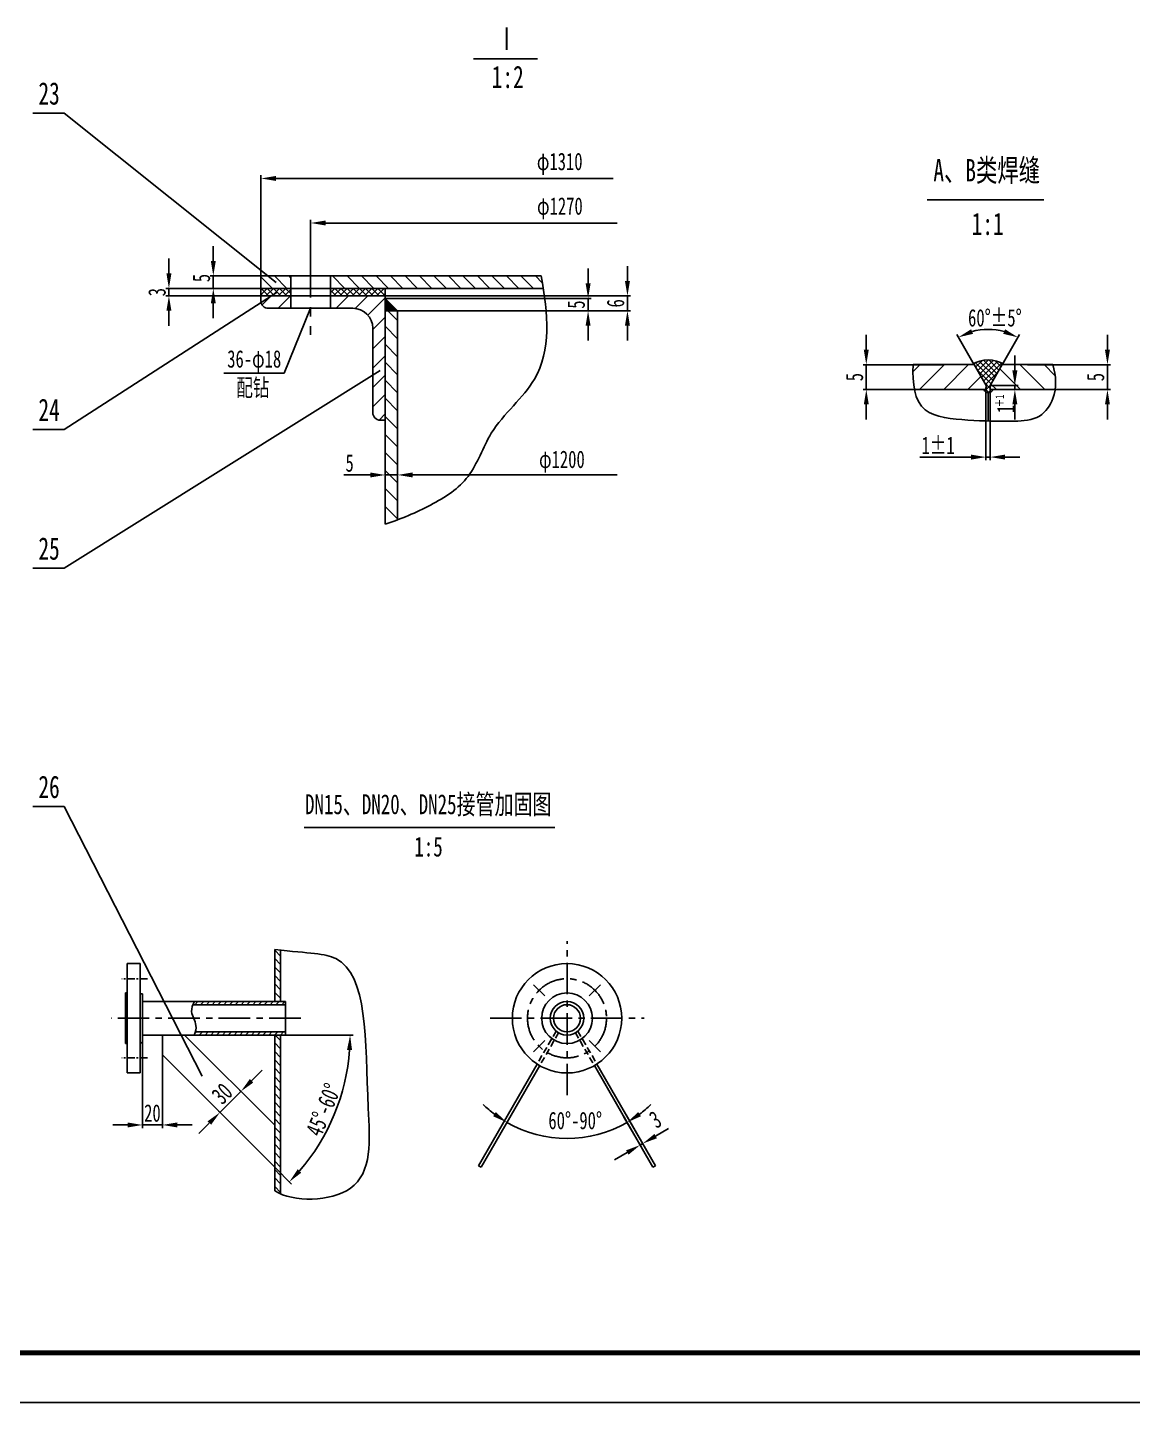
# Model space of a CAD drawing. Extents: x -71325 to -43928, y 2975 to 11014.
# Drawn here: x -48351 to -46127, y 2975 to 5740 of the extents above; entities that cross this region are included whole.
import ezdxf

# ---------------------------------------------------------------- set-up
doc = ezdxf.new("R2010")
doc.units = 0
doc.header["$MEASUREMENT"] = 0
doc.linetypes.add('CENTER', pattern=[50.8, 31.75, -6.35, 6.35, -6.35])
doc.linetypes.add('DASHED', pattern=[19.05, 12.7, -6.35])
doc.layers.get('0').update_dxf_attribs({"linetype": 'CONTINUOUS'})
doc.layers.get('DEFPOINTS').update_dxf_attribs({"linetype": 'CONTINUOUS'})
for name, color, linetype in [('LAYER1', 3, 'CONTINUOUS'), ('LAYER2', 1, 'CENTER'), ('LAYER3', 2, 'DASHED')]:
    doc.layers.add(name, color=color, linetype=linetype)
doc.styles.get("Standard").update_dxf_attribs({"font": 'txt.shx', "width": 0.7})
doc.styles.add('STYLE1', font='SIMFANG.TTF', dxfattribs={"width": 0.7, "height": 35})
doc.dimstyles.get("Standard").update_dxf_attribs({"dimtxt": 0.18, "dimasz": 0.18, "dimexe": 0.18, "dimexo": 0.0625, "dimgap": 0.09, "dimtad": 0, "dimtih": 1, "dimtoh": 1, "dimdec": 4, "dimzin": 0, "dimdsep": 46, "dimtxsty": 'Standard', "dimcen": 0.09, "dimadec": 0, "dimazin": 0, "dimtfac": 1, "dimtdec": 4, "dimtofl": 0, "dimtmove": 0, "dimatfit": 3, "dimfxl": 0, "dimtolj": 1, "dimtzin": 0, "dimarcsym": 0})
pattern_1 = [(135, (166573.503, -31406.677), (-14.5840774, -14.5840774), [])]
pattern_2 = [(135, (-402.574, 99.025), (-8.4852814, -8.4852814), [])]

# ---------------------------------------------------------------- blocks, each defined once
blk = doc.blocks.new('*D11')
at = {"color": 0, "linetype": 'ByBlock'}
for p, q in [((-40514.7, 5614.4), (-40514.7, 5468)), ((-40506.3, 5614.4), (-40506.3, 5468)), ((-40544.7, 5474.3), (-40647.6, 5474.3)), ((-40506.3, 5474.3), (-40514.7, 5474.3)), ((-40476.3, 5474.3), (-40446.3, 5474.3))]:
    blk.add_line(p, q, dxfattribs=at)
for points in [[(-40544.7, 5479.3), (-40544.7, 5469.3), (-40514.7, 5474.3)], [(-40476.3, 5479.3), (-40476.3, 5469.3), (-40506.3, 5474.3)]]:
    blk.add_solid(points, dxfattribs=at)
at = {"layer": 'DEFPOINTS', "color": 0, "linetype": 'ByBlock'}
for p in [(-40514.7, 5614.4), (-40506.3, 5614.4), (-40506.3, 5474.3)]:
    blk.add_point(p, dxfattribs=at)
at = {"color": 0, "linetype": 'ByBlock', "insert": (-40611.1, 5498), "char_height": 35, "attachment_point": 5, "style": 'STYLE1'}
blk.add_mtext('\\A1;1±1', dxfattribs=at)
blk = doc.blocks.new('*D12')
at = {"color": 0, "linetype": 'ByBlock'}
for p, q in [((-40456.6, 5648.5), (-40456.6, 5678.5)), ((-40506.3, 5618.5), (-40450.3, 5618.5)), ((-40456.6, 5618.5), (-40456.6, 5610.2)), ((-40456.6, 5618.5), (-40456.6, 5610.2)), ((-40484.8, 5610.2), (-40450.3, 5610.2)), ((-40456.6, 5580.2), (-40456.6, 5550.2))]:
    blk.add_line(p, q, dxfattribs=at)
for points in [[(-40461.6, 5648.5), (-40451.6, 5648.5), (-40456.6, 5618.5)], [(-40461.6, 5580.2), (-40451.6, 5580.2), (-40456.6, 5610.2)]]:
    blk.add_solid(points, dxfattribs=at)
at = {"layer": 'DEFPOINTS', "color": 0, "linetype": 'ByBlock'}
for p in [(-40506.3, 5618.5), (-40484.8, 5610.2), (-40456.6, 5610.2)]:
    blk.add_point(p, dxfattribs=at)
at = {"color": 0, "linetype": 'ByBlock', "insert": (-40475.1, 5571), "char_height": 35, "attachment_point": 5, "rotation": 90, "style": 'STYLE1'}
blk.add_mtext('\\A1;1', dxfattribs=at)
blk = doc.blocks.new('*D13')
at = {"color": 0, "linetype": 'ByBlock'}
for p, q in [((-40538.7, 5660.2), (-40573.6, 5720.6)), ((-40482.3, 5660.2), (-40447.4, 5720.6))]:
    blk.add_line(p, q, dxfattribs=at)
blk.add_arc((-40510.5, 5611.3), 119.9, 74.3715, 105.6285, dxfattribs=at)
for points in [[(-40540.9, 5722.2), (-40544.7, 5731.4), (-40570.5, 5715.2)], [(-40476.3, 5731.4), (-40480.1, 5722.2), (-40450.5, 5715.2)]]:
    blk.add_solid(points, dxfattribs=at)
at = {"layer": 'DEFPOINTS', "color": 0, "linetype": 'ByBlock'}
for p in [(-40531.3, 5729.4), (-40538.7, 5660.2), (-40482.3, 5660.2), (-40514.7, 5618.5), (-40506.3, 5618.5)]:
    blk.add_point(p, dxfattribs=at)
at = {"color": 0, "linetype": 'ByBlock', "insert": (-40496.8, 5754.2), "char_height": 35, "attachment_point": 5, "style": 'STYLE1'}
blk.add_mtext('\\A1;60°±5°', dxfattribs=at)
blk = doc.blocks.new('*D14')
at = {"color": 0, "linetype": 'ByBlock'}
for p, q in [((-40270.3, 5690.2), (-40270.3, 5720.2)), ((-40431.3, 5660.2), (-40264.1, 5660.2)), ((-40270.3, 5660.2), (-40270.3, 5610.2)), ((-40431.3, 5610.2), (-40264.1, 5610.2)), ((-40270.3, 5580.2), (-40270.3, 5550.2))]:
    blk.add_line(p, q, dxfattribs=at)
for points in [[(-40275.3, 5690.2), (-40265.3, 5690.2), (-40270.3, 5660.2)], [(-40275.3, 5580.2), (-40265.3, 5580.2), (-40270.3, 5610.2)]]:
    blk.add_solid(points, dxfattribs=at)
at = {"layer": 'DEFPOINTS', "color": 0, "linetype": 'ByBlock'}
for p in [(-40431.3, 5660.2), (-40431.3, 5610.2), (-40270.3, 5610.2)]:
    blk.add_point(p, dxfattribs=at)
at = {"color": 0, "linetype": 'ByBlock', "insert": (-40294.1, 5635.2), "char_height": 35, "attachment_point": 5, "rotation": 90, "style": 'STYLE1'}
blk.add_mtext('\\A1;5', dxfattribs=at)
blk = doc.blocks.new('*D15')
at = {"color": 0, "linetype": 'ByBlock'}
for p, q in [((-40755.6, 5690.2), (-40755.6, 5720.2)), ((-40600.1, 5660.2), (-40761.8, 5660.2)), ((-40755.6, 5660.2), (-40755.6, 5610.2)), ((-40599.9, 5610.2), (-40761.8, 5610.2)), ((-40755.6, 5580.2), (-40755.6, 5550.2))]:
    blk.add_line(p, q, dxfattribs=at)
for points in [[(-40760.6, 5690.2), (-40750.6, 5690.2), (-40755.6, 5660.2)], [(-40760.6, 5580.2), (-40750.6, 5580.2), (-40755.6, 5610.2)]]:
    blk.add_solid(points, dxfattribs=at)
at = {"layer": 'DEFPOINTS', "color": 0, "linetype": 'ByBlock'}
for p in [(-40600.1, 5660.2), (-40755.6, 5610.2), (-40599.9, 5610.2)]:
    blk.add_point(p, dxfattribs=at)
at = {"color": 0, "linetype": 'ByBlock', "insert": (-40779.3, 5635.2), "char_height": 35, "attachment_point": 5, "rotation": 90, "style": 'STYLE1'}
blk.add_mtext('\\A1;5', dxfattribs=at)
blk = doc.blocks.new('*D51')
at = {"color": 0, "linetype": 'ByBlock'}
for p, q in [((-43195.3, 7359.4), (-43195.3, 7389.4)), ((-43032.2, 7329.4), (-43201.6, 7329.4)), ((-43195.3, 7329.4), (-43195.3, 7304.4)), ((-43032.2, 7304.4), (-43201.6, 7304.4)), ((-43195.3, 7274.4), (-43195.3, 7244.4))]:
    blk.add_line(p, q, dxfattribs=at)
for points in [[(-43200.3, 7359.4), (-43190.3, 7359.4), (-43195.3, 7329.4)], [(-43200.3, 7274.4), (-43190.3, 7274.4), (-43195.3, 7304.4)]]:
    blk.add_solid(points, dxfattribs=at)
at = {"layer": 'DEFPOINTS', "color": 0, "linetype": 'ByBlock'}
for p in [(-43032.2, 7329.4), (-43195.3, 7304.4), (-43032.2, 7304.4)]:
    blk.add_point(p, dxfattribs=at)
at = {"color": 0, "linetype": 'ByBlock', "insert": (-43219.2, 7316.9), "char_height": 35, "attachment_point": 5, "rotation": 90, "style": 'STYLE1'}
blk.add_mtext('\\A1; 5 ', dxfattribs=at)
blk = doc.blocks.new('*D52')
at = {"color": 0, "linetype": 'ByBlock'}
for p, q in [((-43284.6, 7334.4), (-43284.6, 7364.4)), ((-42999.4, 7304.4), (-43290.9, 7304.4)), ((-43284.6, 7304.4), (-43284.6, 7289.4)), ((-42999.4, 7289.4), (-43290.9, 7289.4)), ((-43284.6, 7259.4), (-43284.6, 7229.4))]:
    blk.add_line(p, q, dxfattribs=at)
for points in [[(-43289.6, 7334.4), (-43279.6, 7334.4), (-43284.6, 7304.4)], [(-43289.6, 7259.4), (-43279.6, 7259.4), (-43284.6, 7289.4)]]:
    blk.add_solid(points, dxfattribs=at)
at = {"layer": 'DEFPOINTS', "color": 0, "linetype": 'ByBlock'}
for p in [(-42999.4, 7304.4), (-43284.6, 7289.4), (-42999.4, 7289.4)]:
    blk.add_point(p, dxfattribs=at)
at = {"color": 0, "linetype": 'ByBlock', "insert": (-43308.4, 7296.9), "char_height": 35, "attachment_point": 5, "rotation": 90, "style": 'STYLE1'}
blk.add_mtext('\\A1;3', dxfattribs=at)
blk = doc.blocks.new('*D53')
at = {"color": 0, "linetype": 'ByBlock'}
for p, q in [((-42879.4, 6929.2), (-42932.6, 6929.2)), ((-42849.4, 6929.2), (-42849.4, 6935.5)), ((-42824.4, 6929.2), (-42849.4, 6929.2)), ((-42824.4, 6929.2), (-42824.4, 6935.5)), ((-42794.4, 6929.2), (-42764.4, 6929.2))]:
    blk.add_line(p, q, dxfattribs=at)
for points in [[(-42879.4, 6934.2), (-42879.4, 6924.2), (-42849.4, 6929.2)], [(-42794.4, 6934.2), (-42794.4, 6924.2), (-42824.4, 6929.2)]]:
    blk.add_solid(points, dxfattribs=at)
at = {"layer": 'DEFPOINTS', "color": 0, "linetype": 'ByBlock'}
for p in [(-42849.4, 6929.2), (-42849.4, 6929.2), (-42824.4, 6929.2)]:
    blk.add_point(p, dxfattribs=at)
at = {"color": 0, "linetype": 'ByBlock', "insert": (-42921, 6953), "char_height": 35, "attachment_point": 5, "style": 'STYLE1'}
blk.add_mtext('\\A1;5', dxfattribs=at)
blk = doc.blocks.new('*D55')
at = {"color": 0, "linetype": 'ByBlock'}
for p, q in [((-46931.1, 5218.6), (-46931.1, 5248.6)), ((-47174.6, 5188.6), (-46924.9, 5188.6)), ((-46931.1, 5188.6), (-46931.1, 5158.6)), ((-47174.6, 5158.6), (-46924.9, 5158.6)), ((-46931.1, 5128.6), (-46931.1, 5098.6))]:
    blk.add_line(p, q, dxfattribs=at)
for points in [[(-46936.1, 5218.6), (-46926.1, 5218.6), (-46931.1, 5188.6)], [(-46936.1, 5128.6), (-46926.1, 5128.6), (-46931.1, 5158.6)]]:
    blk.add_solid(points, dxfattribs=at)
at = {"layer": 'DEFPOINTS', "color": 0, "linetype": 'ByBlock'}
for p in [(-47174.6, 5188.6), (-47174.6, 5158.6), (-46931.1, 5158.6)]:
    blk.add_point(p, dxfattribs=at)
at = {"color": 0, "linetype": 'ByBlock', "insert": (-46954.9, 5173.6), "char_height": 35, "attachment_point": 5, "rotation": 90, "style": 'STYLE1'}
blk.add_mtext('\\A1;6', dxfattribs=at)
blk = doc.blocks.new('*D56')
at = {"color": 0, "linetype": 'ByBlock'}
for p, q in [((-47010.3, 5213.6), (-47010.3, 5243.6)), ((-47097.6, 5183.6), (-47004.1, 5183.6)), ((-47010.3, 5183.6), (-47010.3, 5158.6)), ((-47094.5, 5158.6), (-47004.1, 5158.6)), ((-47010.3, 5128.6), (-47010.3, 5098.6))]:
    blk.add_line(p, q, dxfattribs=at)
for points in [[(-47015.3, 5213.6), (-47005.3, 5213.6), (-47010.3, 5183.6)], [(-47015.3, 5128.6), (-47005.3, 5128.6), (-47010.3, 5158.6)]]:
    blk.add_solid(points, dxfattribs=at)
at = {"layer": 'DEFPOINTS', "color": 0, "linetype": 'ByBlock'}
for p in [(-47097.6, 5183.6), (-47094.5, 5158.6), (-47010.3, 5158.6)]:
    blk.add_point(p, dxfattribs=at)
at = {"color": 0, "linetype": 'ByBlock', "insert": (-47034.1, 5171.1), "char_height": 35, "attachment_point": 5, "rotation": 90, "style": 'STYLE1'}
blk.add_mtext('\\A1;5', dxfattribs=at)
blk = doc.blocks.new('*D77')
at = {"color": 0, "linetype": 'ByBlock'}
for p, q in [((-49395.1, 3549.9), (-49358.7, 3486.9)), ((-49389.9, 3552.9), (-49353.5, 3489.9)), ((-49330.7, 3510.4), (-49304.7, 3525.4)), ((-49361.9, 3492.4), (-49356.7, 3495.4)), ((-49361.9, 3492.4), (-49356.7, 3495.4)), ((-49387.8, 3477.4), (-49413.8, 3462.4))]:
    blk.add_line(p, q, dxfattribs=at)
for points in [[(-49333.2, 3514.7), (-49328.2, 3506), (-49356.7, 3495.4)], [(-49390.3, 3481.7), (-49385.3, 3473), (-49361.9, 3492.4)]]:
    blk.add_solid(points, dxfattribs=at)
at = {"layer": 'DEFPOINTS', "color": 0, "linetype": 'ByBlock'}
for p in [(-49395.1, 3549.9), (-49389.9, 3552.9), (-49356.7, 3495.4)]:
    blk.add_point(p, dxfattribs=at)
at = {"color": 0, "linetype": 'ByBlock', "insert": (-49331.2, 3543.8), "char_height": 35, "attachment_point": 5, "rotation": 30, "style": 'STYLE1'}
blk.add_mtext('\\A1;3', dxfattribs=at)
blk = doc.blocks.new('*D78')
at = {"color": 0, "linetype": 'ByBlock'}
for start, end in [(225.7793, 232.8897), (307.1103, 314.2207), (240, 300)]:
    blk.add_arc((-49509.1, 3747.4), 241.9, start, end, dxfattribs=at)
for points in [[(-49652.3, 3558.6), (-49657.8, 3550.3), (-49630, 3537.9)], [(-49360.4, 3550.3), (-49365.9, 3558.6), (-49388.1, 3537.9)]]:
    blk.add_solid(points, dxfattribs=at)
at = {"layer": 'DEFPOINTS', "color": 0, "linetype": 'ByBlock'}
for p in [(-49564.1, 3652.1), (-49454.1, 3652.1), (-49551.1, 3509.2), (-49682.1, 3447.7), (-49336.1, 3447.7)]:
    blk.add_point(p, dxfattribs=at)
at = {"color": 0, "linetype": 'ByBlock', "insert": (-49492.6, 3541.5), "char_height": 35, "attachment_point": 5, "style": 'STYLE1'}
blk.add_mtext('\\A1;60°-90°', dxfattribs=at)
blk = doc.blocks.new('*D79')
at = {"color": 0, "linetype": 'ByBlock'}
for p, q in [((-50075.4, 3713.7), (-49939.3, 3713.7)), ((-50097.4, 3447.7), (-50063.5, 3413.8))]:
    blk.add_line(p, q, dxfattribs=at)
blk.add_arc((-50363.4, 3713.7), 417.8, 319.1149, 355.8851, dxfattribs=at)
for points in [[(-49951.7, 3683.9), (-49941.7, 3683.5), (-49945.6, 3713.7)], [(-50043.9, 3436.8), (-50051.2, 3443.6), (-50068, 3418.2)]]:
    blk.add_solid(points, dxfattribs=at)
at = {"layer": 'DEFPOINTS', "color": 0, "linetype": 'ByBlock'}
for p in [(-50363.4, 3713.7), (-50075.4, 3713.7), (-50323.4, 3673.7), (-50001.6, 3504.8), (-50097.4, 3447.7)]:
    blk.add_point(p, dxfattribs=at)
at = {"color": 0, "linetype": 'ByBlock', "insert": (-49999.2, 3563.3), "char_height": 35, "attachment_point": 5, "rotation": 67.565, "style": 'STYLE1'}
blk.add_mtext('\\A1;45°-60°', dxfattribs=at)
blk = doc.blocks.new('*D80')
at = {"color": 0, "linetype": 'ByBlock'}
for p, q in [((-50144, 3621.6), (-50122.8, 3642.8)), ((-50207.6, 3557.9), (-50165.2, 3600.4)), ((-50168, 3603.1), (-50160.8, 3595.9)), ((-50210.4, 3560.7), (-50203.2, 3553.5)), ((-50228.9, 3536.7), (-50250.1, 3515.5))]:
    blk.add_line(p, q, dxfattribs=at)
for points in [[(-50147.5, 3625.1), (-50140.5, 3618), (-50165.2, 3600.4)], [(-50232.4, 3540.2), (-50225.3, 3533.2), (-50207.6, 3557.9)]]:
    blk.add_solid(points, dxfattribs=at)
at = {"layer": 'DEFPOINTS', "color": 0, "linetype": 'ByBlock'}
for p in [(-50168, 3603.1), (-50165.2, 3600.4), (-50210.4, 3560.7)]:
    blk.add_point(p, dxfattribs=at)
at = {"color": 0, "linetype": 'ByBlock', "insert": (-50203.2, 3595.9), "char_height": 35, "attachment_point": 5, "rotation": 45, "style": 'STYLE1'}
blk.add_mtext('\\A1;30', dxfattribs=at)
blk = doc.blocks.new('*D81')
at = {"color": 0, "linetype": 'ByBlock'}
for p, q in [((-50363.4, 3713.7), (-50363.4, 3526.6)), ((-50323.4, 3673.7), (-50323.4, 3526.6)), ((-50393.4, 3532.8), (-50423.4, 3532.8)), ((-50323.4, 3532.8), (-50363.4, 3532.8)), ((-50293.4, 3532.8), (-50263.4, 3532.8))]:
    blk.add_line(p, q, dxfattribs=at)
for points in [[(-50393.4, 3537.8), (-50393.4, 3527.8), (-50363.4, 3532.8)], [(-50293.4, 3537.8), (-50293.4, 3527.8), (-50323.4, 3532.8)]]:
    blk.add_solid(points, dxfattribs=at)
at = {"layer": 'DEFPOINTS', "color": 0, "linetype": 'ByBlock'}
for p in [(-50363.4, 3713.7), (-50323.4, 3673.7), (-50363.4, 3532.8)]:
    blk.add_point(p, dxfattribs=at)
at = {"color": 0, "linetype": 'ByBlock', "insert": (-50343.4, 3556.6), "char_height": 35, "attachment_point": 5, "style": 'STYLE1'}
blk.add_mtext('\\A1;20', dxfattribs=at)

msp = doc.modelspace()

# ---------------------------------------------------------------- hatches: boundary and pattern name
at = {"layer": 'LAYER1'}
h = msp.add_hatch(dxfattribs=at)
h.set_pattern_fill('ANSI31', color=256, scale=165, angle=90, style=0)
h.set_pattern_definition(pattern_1)
h.paths.add_polyline_path([(-47880.74408, 5240.3391), (-47880.74408, 5215.3391), (-47820.74408, 5215.3391), (-47820.74408, 5240.3391)])
h = msp.add_hatch(dxfattribs=at)
h.set_pattern_fill('ANSI31', color=256, scale=165, angle=90, style=0)
h.set_pattern_definition(pattern_1)
edge = h.paths.add_edge_path()
edge.add_spline(control_points=[(-47312.69477, 5215.3391), (-47314.02288, 5223.62463), (-47315.48722, 5231.96357), (-47317.04489, 5240.3391)], knot_values=[10.1023351005, 10.1023351005, 10.1023351005, 10.1023351005, 14.7459782737, 14.7459782737, 14.7459782737, 14.7459782737], degree=3, periodic=0)
edge.add_line((-47317.04489, 5240.3391), (-47740.74408, 5240.3391))
edge.add_line((-47740.74408, 5240.3391), (-47740.74408, 5215.3391))
edge.add_line((-47740.74408, 5215.3391), (-47312.69477, 5215.3391))
h = msp.add_hatch(dxfattribs=at)
h.set_pattern_fill('ANSI37', color=256, scale=70, style=0)
h.set_pattern_definition([(45, (166573.503, -31406.677), (-6.18718434, 6.18718434), []), (135, (166573.503, -31406.677), (-6.18718434, -6.18718434), [])])
h.paths.add_polyline_path([(-47740.74408, 5215.3391), (-47740.74408, 5200.3391), (-47630.74408, 5200.3391), (-47630.74408, 5215.3391)])
h.paths.add_polyline_path([(-47880.74408, 5215.3391), (-47880.74408, 5200.3391), (-47820.74408, 5200.3391), (-47820.74408, 5215.3391)])
h = msp.add_hatch(dxfattribs=at)
h.set_pattern_fill('ANSI31', color=256, scale=220, style=0)
h.set_pattern_definition([(45, (166573.503, -31406.677), (-19.4454365, 19.4454365), [])])
h.paths.add_polyline_path([(-47880.74408, 5200.3391), (-47880.74408, 5190.3391, 0.4142135624), (-47865.74408, 5175.3391), (-47820.74408, 5175.3391), (-47820.74408, 5200.3391)])
h.paths.add_polyline_path([(-47740.74408, 5200.3391), (-47740.74408, 5175.3391), (-47695.74408, 5175.3391, -0.4142135624), (-47655.74408, 5135.3391), (-47655.74408, 4965.3391, 0.4142135624), (-47640.74408, 4950.3391), (-47630.74408, 4950.3391), (-47630.74408, 5200.3391)])
h = msp.add_hatch(dxfattribs=at)
h.set_pattern_fill('ANSI31', color=256, scale=5, style=0)
h.set_pattern_definition([(135, (-87251.1163, -38437.62513), (0.441941738, 0.441941738), [])])
h.paths.add_polyline_path([(-47605.74408, 5170.3391), (-47630.74408, 5195.3391), (-47630.74408, 5170.3391)])
h = msp.add_hatch(dxfattribs=at)
h.set_pattern_fill('ANSI31', color=256, scale=205, angle=90, style=0)
h.set_pattern_definition([(135, (-212.144, 11.771), (-18.119611, -18.119611), [])])
edge = h.paths.add_edge_path()
edge.add_line((-47605.74408, 5170.3391), (-47630.74408, 5170.3391))
edge.add_line((-47630.74408, 5170.3391), (-47630.74408, 4950.3391))
edge.add_line((-47630.74408, 4950.3391), (-47630.74408, 4741.49058))
edge.add_spline(control_points=[(-47630.74408, 4741.49058), (-47622.3444, 4744.13395), (-47614.00187, 4746.99457), (-47605.74408, 4750.05001)], knot_values=[132.5324166567, 132.5324166567, 132.5324166567, 132.5324166567, 137.3784214294, 137.3784214294, 137.3784214294, 137.3784214294], degree=3, periodic=0)
edge.add_line((-47605.74408, 4750.05001), (-47605.74408, 5170.3391))
h = msp.add_hatch(dxfattribs=at)
h.set_pattern_fill('ANSI31', color=256, scale=275, angle=180, style=0)
h.set_pattern_definition([(225, (26320.78, 99278.227), (24.306796, -24.306796), [])])
edge = h.paths.add_edge_path()
edge.add_line((-46421.66153, 5011.97312), (-46421.66153, 5020.30646))
edge.add_line((-46421.66153, 5020.30646), (-46445.71779, 5061.97312))
edge.add_line((-46445.71779, 5061.97312), (-46568.55869, 5061.97312))
edge.add_spline(control_points=[(-46568.55869, 5061.97312), (-46569.11532, 5044.02838), (-46568.70284, 5026.92554), (-46565.81505, 5011.97312)], knot_values=[3.5564265024, 3.5564265024, 3.5564265024, 3.5564265024, 9.0838230863, 9.0838230863, 9.0838230863, 9.0838230863], degree=3, periodic=0)
edge.add_line((-46565.81505, 5011.97312), (-46421.66153, 5011.97312))
h = msp.add_hatch(dxfattribs=at)
h.set_pattern_fill('ANSI37', color=256, scale=61.666667, angle=90, style=0)
h.set_pattern_definition([(135, (-40137.385, 449.835), (-5.450615, -5.450615), []), (225, (-40137.385, 449.835), (5.450615, -5.450615), [])])
h.paths.add_polyline_path([(-46421.66153, 5020.30646), (-46421.66153, 5011.97312), (-46426.32788, 5011.97312, 0.7147684679), (-46408.10629, 5011.97312), (-46413.3282, 5011.97312), (-46413.3282, 5020.30646), (-46389.27194, 5061.97312), (-46385.23495, 5061.97312, 0.3013716046), (-46449.75478, 5061.97312), (-46445.71779, 5061.97312)])
h = msp.add_hatch(dxfattribs=at)
h.set_pattern_fill('ANSI31', color=256, scale=275, angle=90, style=0)
h.set_pattern_definition([(135, (26320.78, 99278.227), (-24.306796, -24.306796), [])])
edge = h.paths.add_edge_path()
edge.add_spline(control_points=[(-46282.44793, 5011.97312), (-46280.15223, 5028.56406), (-46282.54395, 5045.42294), (-46287.33241, 5061.97312)], knot_values=[50.5673213382, 50.5673213382, 50.5673213382, 50.5673213382, 56.5469655504, 56.5469655504, 56.5469655504, 56.5469655504], degree=3, periodic=0)
edge.add_line((-46287.33241, 5061.97312), (-46389.27194, 5061.97312))
edge.add_line((-46389.27194, 5061.97312), (-46413.3282, 5020.30646))
edge.add_line((-46413.3282, 5020.30646), (-46413.3282, 5011.97312))
edge.add_line((-46413.3282, 5011.97312), (-46282.44793, 5011.97312))
h = msp.add_hatch(dxfattribs=at)
h.set_pattern_fill('ANSI31', color=256, scale=96, angle=90, style=0)
h.set_pattern_definition(pattern_2)
edge = h.paths.add_edge_path()
edge.add_line((-47853.16206, 3781.07684), (-47841.16206, 3781.07684))
edge.add_line((-47841.16206, 3781.07684), (-47841.16206, 3884.34144))
edge.add_spline(control_points=[(-47841.16206, 3884.34144), (-47845.02578, 3884.74164), (-47849.02358, 3885.16459), (-47853.16206, 3885.61386)], knot_values=[40.1918456812, 40.1918456812, 40.1918456812, 40.1918456812, 43.0054484466, 43.0054484466, 43.0054484466, 43.0054484466], degree=3, periodic=0)
edge.add_line((-47853.16206, 3885.61386), (-47853.16206, 3781.07684))
h = msp.add_hatch(dxfattribs=at)
h.set_pattern_fill('ANSI31', color=256, scale=66, style=0)
h.set_pattern_definition([(45, (-29585.013, -13509.809), (-5.833631, 5.833631), [])])
edge = h.paths.add_edge_path()
edge.add_spline(control_points=[(-48014.45806, 3781.07684), (-48015.62921, 3778.94685), (-48016.69423, 3776.81411), (-48017.58436, 3774.67684)], knot_values=[5.3089391668, 5.3089391668, 5.3089391668, 5.3089391668, 8.7482698367, 8.7482698367, 8.7482698367, 8.7482698367], degree=3, periodic=0)
edge.add_line((-48017.58436, 3774.67684), (-47833.16206, 3774.67684))
edge.add_line((-47833.16206, 3774.67684), (-47833.16206, 3781.07684))
edge.add_line((-47833.16206, 3781.07684), (-48014.45806, 3781.07684))
edge = h.paths.add_edge_path()
edge.add_line((-47833.16206, 3713.67684), (-47833.16206, 3720.07684))
edge.add_line((-47833.16206, 3720.07684), (-48012.73098, 3720.07684))
edge.add_spline(control_points=[(-48012.73098, 3720.07684), (-48013.33787, 3717.94331), (-48014.11116, 3715.81), (-48014.99482, 3713.67684)], knot_values=[37.453484022, 37.453484022, 37.453484022, 37.453484022, 40.7924948157, 40.7924948157, 40.7924948157, 40.7924948157], degree=3, periodic=0)
edge.add_line((-48014.99482, 3713.67684), (-47833.16206, 3713.67684))
h = msp.add_hatch(dxfattribs=at)
h.set_pattern_fill('ANSI31', color=256, scale=96, angle=90, style=0)
h.set_pattern_definition(pattern_2)
edge = h.paths.add_edge_path()
edge.add_spline(control_points=[(-47853.16206, 3400.26237), (-47849.5037, 3397.95245), (-47845.4803, 3395.88477), (-47841.16206, 3394.05902)], knot_values=[357.1020862056, 357.1020862056, 357.1020862056, 357.1020862056, 362.7972253913, 362.7972253913, 362.7972253913, 362.7972253913], degree=3, periodic=0)
edge.add_line((-47841.16206, 3394.05902), (-47841.16206, 3713.67684))
edge.add_line((-47841.16206, 3713.67684), (-47853.16206, 3713.67684))
edge.add_line((-47853.16206, 3713.67684), (-47853.16206, 3400.26237))

# ---------------------------------------------------------------- linework, layer by layer
for p, q in [((-47880.74408, 5240.3391), (-47317.04489, 5240.3391)), ((-47880.74408, 5200.3391), (-47880.74408, 5240.3391)), ((-47820.74408, 5240.3391), (-47820.74408, 5175.3391)), ((-47740.74408, 5240.3391), (-47740.74408, 5175.3391)), ((-47312.69477, 5215.3391), (-47880.74408, 5215.3391)), ((-47880.74408, 5200.3391), (-47880.74408, 5190.3391)), ((-47310.43998, 5200.3391), (-47880.74408, 5200.3391)), ((-47630.74408, 5215.3391), (-47630.74408, 4741.49058)), ((-47630.74408, 4950.3391), (-47630.74408, 5200.3391)), ((-47865.74408, 5175.3391), (-47695.74408, 5175.3391)), ((-47630.74408, 5195.3391), (-47309.76102, 5195.3391)), ((-47309.76102, 5195.3391), (-47630.74408, 5195.3391)), ((-47307.02206, 5170.3391), (-47630.74408, 5170.3391)), ((-47630.74408, 5170.3391), (-47307.02206, 5170.3391)), ((-47605.74408, 5170.3391), (-47605.74408, 4750.05001)), ((-47655.74408, 5135.3391), (-47655.74408, 4965.3391)), ((-46568.55869, 5061.97312), (-46445.71779, 5061.97312)), ((-46445.71779, 5061.97312), (-46421.66153, 5020.30646)), ((-46389.27194, 5061.97312), (-46413.3282, 5020.30646)), ((-46389.27194, 5061.97312), (-46287.33241, 5061.97312)), ((-46565.81505, 5011.97312), (-46421.66153, 5011.97312)), ((-46421.66153, 5020.30646), (-46421.66153, 5011.97312)), ((-46413.3282, 5020.30646), (-46413.3282, 5011.97312)), ((-46413.3282, 5011.97312), (-46282.44793, 5011.97312)), ((-46417.49486, 4948.54457), (-46417.49486, 5005.47354)), ((-47640.74408, 4950.3391), (-47630.74408, 4950.3391)), ((-48149.96206, 3747.37684), (-48149.96206, 3857.37684)), ((-48149.96206, 3857.37684), (-48124.16206, 3857.37684)), ((-48124.16206, 3747.37684), (-48124.16206, 3857.37684)), ((-48153.16206, 3747.37684), (-48153.16206, 3798.37684)), ((-48149.96206, 3798.37684), (-48153.16206, 3798.37684)), ((-48119.16206, 3796.37684), (-48120.16206, 3796.37684)), ((-48119.16206, 3747.37684), (-48119.16206, 3796.37684)), ((-47831.16206, 3781.07684), (-47831.16206, 3713.67684)), ((-48153.16206, 3747.37684), (-48153.16206, 3696.37684)), ((-48149.96206, 3747.37684), (-48149.96206, 3637.37684)), ((-48124.16206, 3747.37684), (-48124.16206, 3637.37684)), ((-48119.16206, 3747.37684), (-48119.16206, 3698.37684)), ((-48079.16206, 3713.67684), (-48079.16206, 3673.67684)), ((-48034.30925, 3713.67684), (-47853.16206, 3532.52966)), ((-48149.96206, 3696.37684), (-48153.16206, 3696.37684)), ((-48119.16206, 3698.37684), (-48120.16206, 3698.37684)), ((-48079.16206, 3673.67684), (-47853.16206, 3447.67684)), ((-48149.96206, 3637.37684), (-48124.16206, 3637.37684))]:
    msp.add_line(p, q)
at = {"ltscale": 6}
for p, q in [((-47853.16206, 3885.61386), (-47853.16206, 3781.07684)), ((-47841.16206, 3884.34144), (-47841.16206, 3781.07684)), ((-47853.16206, 3713.67684), (-47853.16206, 3400.26237)), ((-47841.16206, 3713.67684), (-47841.16206, 3394.05902))]:
    msp.add_line(p, q, dxfattribs=at)
at = {"ltscale": 2}
for p, q in [((-47332.38916, 3814.90554), (-47309.76174, 3792.27812)), ((-47197.33176, 3814.90554), (-47219.95918, 3792.27812)), ((-47831.16206, 3781.07684), (-48119.16206, 3781.07684)), ((-47831.16206, 3774.67684), (-48017.58436, 3774.67684)), ((-47831.16206, 3713.67684), (-48119.16206, 3713.67684)), ((-47831.16206, 3720.07684), (-48012.73098, 3720.07684)), ((-47332.38916, 3679.84814), (-47309.76174, 3702.47556)), ((-47197.33176, 3679.84814), (-47219.95918, 3702.47556)), ((-47324.97473, 3655.25587), (-47443.08849, 3450.67684)), ((-47319.86046, 3652.11405), (-47437.89233, 3447.67684)), ((-47209.86046, 3652.11405), (-47091.82858, 3447.67684)), ((-47204.74619, 3655.25587), (-47086.63243, 3450.67684)), ((-47437.89233, 3447.67684), (-47443.08849, 3450.67684)), ((-47091.82858, 3447.67684), (-47086.63243, 3450.67684))]:
    msp.add_line(p, q, dxfattribs=at)
at = {"const_width": 10}
msp.add_lwpolyline([(-52088.30505, 3074.5732), (-44028.30505, 3074.5732)], dxfattribs=at)
at = {"ltscale": 2}
for radius in [110, 51, 33.7, 27.3]:
    msp.add_circle((-47264.86046, 3747.37684), radius, dxfattribs=at)
for centre, radius, start, end in [((-47865.74408, 5190.3391), 15, 180, 270), ((-47695.74408, 5135.3391), 40, 0, 90), ((-46417.49486, 5013.31241), 58.38293, 56.45736941, 123.54263059), ((-46417.21709, 5015.09032), 9.62931, 198.88802231, 341.11197769), ((-47640.74408, 4965.3391), 15, 180, 270), ((-48120.16206, 3800.37684), 4, 180, 270), ((-48120.16206, 3694.37684), 4, 90, 180)]:
    msp.add_arc(centre, radius, start, end)
at = {"layer": 'DEFPOINTS', "color": 0, "linetype": 'ByBlock'}
msp.add_point((-47780.74408, 5292.10169), dxfattribs=at)
at = {"layer": 'LAYER1'}
for p, q in [((-47323.95695, 5676.9224), (-47452.82293, 5676.9224)), ((-48276.56366, 5567.96071), (-48339.94787, 5567.96071)), ((-47850.41598, 5227.25765), (-48276.56366, 5567.96071)), ((-47880.74408, 5240.3391), (-47880.74408, 5442.80133)), ((-47850.74408, 5436.55133), (-47171.79666, 5436.55133)), ((-46305.45612, 5393.66362), (-46540.01296, 5393.66548)), ((-47780.74408, 5292.10169), (-47780.74408, 5353.13822)), ((-47750.74408, 5346.88822), (-47163.71948, 5346.88822)), ((-47848.31685, 5207.8391), (-48276.56366, 4931.47685)), ((-47780.74408, 5175.3391), (-47833.97124, 5044.77917)), ((-47605.74408, 5170.3391), (-47630.74408, 5195.3391)), ((-47640.82028, 5050.56349), (-48276.56366, 4652.6149)), ((-47833.97124, 5044.77917), (-47955.60188, 5044.77917)), ((-48276.56366, 4931.47685), (-48339.94787, 4931.47685)), ((-47575.74408, 4840.14218), (-47163.71948, 4840.14218)), ((-48276.56366, 4652.6149), (-48339.94787, 4652.6149)), ((-48276.56366, 4173.22764), (-48339.94787, 4173.22764)), ((-47998.94839, 3631.13092), (-48276.56366, 4173.22764)), ((-47289.55976, 4131.32783), (-47793.5679, 4131.32915)), ((-52338.30505, 2974.5732), (-43928.30505, 2974.5732))]:
    msp.add_line(p, q, dxfattribs=at)
for points, knots in [([(-47317.04489, 5240.3391), (-47302.82992, 5163.9056), (-47292.15107, 5042.26292), (-47420.5306, 4942.18623), (-47454.3107, 4830.91222), (-47536.02073, 4778.13445), (-47599.06282, 4751.46064), (-47630.74408, 4741.49058)], [10.1023351005, 10.1023351005, 10.1023351005, 10.1023351005, 52.4793568045, 80.3449299055, 100.0496498339, 119.1006460439, 137.3784214294, 137.3784214294, 137.3784214294, 137.3784214294]), ([(-46568.55869, 5061.97312), (-46569.74826, 5023.62381), (-46563.62283, 4958.32016), (-46450.69089, 4949.57028), (-46383.84701, 4946.8601), (-46311.94461, 4950.67058), (-46277.42979, 5001.64829), (-46280.78167, 5039.33203), (-46287.33241, 5061.97312)], [3.5564265024, 3.5564265024, 3.5564265024, 3.5564265024, 15.368901142, 25.9130494668, 37.3830764578, 43.2704547034, 48.3666542506, 56.5469655504, 56.5469655504, 56.5469655504, 56.5469655504]), ([(-47853.16206, 3885.61386), (-47781.33612, 3877.81642), (-47663.18703, 3878.35252), (-47674.12085, 3644.27001), (-47651.08977, 3380.42658), (-47815.67498, 3376.59274), (-47853.16206, 3400.26237)], [40.1918456812, 40.1918456812, 40.1918456812, 40.1918456812, 89.0236297767, 236.1097256473, 304.4394305614, 362.7972253913, 362.7972253913, 362.7972253913, 362.7972253913]), ([(-48014.45806, 3781.07684), (-48018.16926, 3774.32721), (-48024.33057, 3758.54314), (-48008.27358, 3735.83927), (-48012.32174, 3720.12967), (-48014.99482, 3713.67684)], [5.3089391668, 5.3089391668, 5.3089391668, 5.3089391668, 16.2076751728, 30.6919359606, 40.7924948157, 40.7924948157, 40.7924948157, 40.7924948157])]:
    msp.add_open_spline(points, degree=3, knots=knots, dxfattribs=at)
for points in [[(-47850.74408, 5441.55133), (-47850.74408, 5431.55133), (-47880.74408, 5436.55133)], [(-47750.74408, 5351.88822), (-47750.74408, 5341.88822), (-47780.74408, 5346.88822)], [(-47575.74408, 4845.14218), (-47575.74408, 4835.14218), (-47605.74408, 4840.14218)]]:
    msp.add_solid(points, dxfattribs=at)
at = {"layer": 'LAYER2', "ltscale": 3}
msp.add_line((-47780.74408, 5292.10169), (-47780.74408, 5121.72421), dxfattribs=at)
at = {"layer": 'LAYER2', "ltscale": 2}
for p, q in [((-47264.86046, 3592.40888), (-47264.86046, 3902.3448)), ((-47800.79466, 3747.37684), (-48181.86968, 3747.37684)), ((-47419.82842, 3747.37684), (-47109.8925, 3747.37684))]:
    msp.add_line(p, q, dxfattribs=at)
at = {"layer": 'LAYER2', "ltscale": 0.5}
for p, q in [((-48109.04604, 3826.87684), (-48161.04604, 3826.87684)), ((-48109.04604, 3667.87684), (-48161.04604, 3667.87684))]:
    msp.add_line(p, q, dxfattribs=at)
at = {"layer": 'LAYER2', "ltscale": 2}
msp.add_circle((-47264.86046, 3747.37684), 79.5, dxfattribs=at)
at = {"layer": 'LAYER3'}
for p, q in [((-47286.6374, 3721.65808), (-47324.97473, 3655.25587)), ((-47281.71046, 3718.19179), (-47319.86046, 3652.11405)), ((-47248.01046, 3718.19179), (-47209.86046, 3652.11405)), ((-47243.08352, 3721.65808), (-47204.74619, 3655.25587))]:
    msp.add_line(p, q, dxfattribs=at)

# ---------------------------------------------------------------- texts
at = {"layer": 'LAYER1', "style": 'STYLE1', "width": 0.7}
msp.add_text('＋1', height=17, rotation=90, dxfattribs=at).set_placement((-46385.73938, 4976.7083))
at = {"layer": 'LAYER1', "attachment_point": 1, "style": 'STYLE1'}
for s, insert, char_height, width in [('Ⅰ', (-47407.98424, 5740.18654), 45, 288.9064185), ('1:2', (-47416.26303, 5663.1895), 45, 288.9064185), ('23', (-48328.57799, 5630.07539), 45, 185.26797), ('A、B类焊缝', (-46527.61056, 5475.54197), 45, 376.1819434), ('1:1', (-46450.49867, 5367.75043), 45, 185.26797), ('36-φ18', (-47948.64746, 5091.0717), 35, 442.5095), ('配钻', (-47930.46706, 5033.44523), 35, 442.5095), ('24', (-48328.57799, 4993.59153), 45, 185.26797), ('25', (-48328.57799, 4714.72958), 45, 185.26797), ('26', (-48328.57799, 4235.34232), 45, 185.26797), ('DN15、DN20、DN25接管加固图', (-47792.10232, 4197.86599), 40, 524.7509504), ('1:5', (-47572.11311, 4112.68514), 40, 164.68264)]:
    msp.add_mtext(s, dxfattribs=dict(at, insert=insert, char_height=char_height, width=width))
at = {"layer": 'LAYER1', "char_height": 35, "attachment_point": 5, "style": 'STYLE1'}
for s, insert in [('\\A1;φ1310', (-47279.5577, 5465.94998)), ('\\A1;φ1270', (-47279.20734, 5376.28687)), ('φ1200', (-47275.17912, 4866.89218))]:
    msp.add_mtext(s, dxfattribs=dict(at, insert=insert))

# ---------------------------------------------------------------- dimensions: what is measured, and where the dimension line sits
at = {"layer": 'LAYER1'}
for base, p1, p2, angle, text, override, picture, middle, dimtype, set_off in [((-47976.68454, 5215.3391), (-47813.53863, 5240.3391), (-47813.53863, 5215.3391), 90, ' 5 ', {"dimscale": 10, "dimtxt": 3.5, "dimasz": 3, "dimexe": 0.625, "dimexo": 0, "dimgap": 0.625, "dimtad": 1, "dimtih": 0, "dimzin": 8, "dimtxsty": 'STYLE1', "dimcen": 2.5, "dimtofl": 1, "dimatfit": 2}, '*D51', (-47976.68454, 5227.8391), 160, (-4781.35644, -2089.06413)), ((-48065.95965, 5200.3391), (-47780.74408, 5215.3391), (-47780.74408, 5200.3391), 90, '3', {"dimscale": 10, "dimtxt": 3.5, "dimasz": 3, "dimexe": 0.625, "dimexo": 0, "dimgap": 0.625, "dimtad": 1, "dimtih": 0, "dimzin": 8, "dimtxsty": 'STYLE1', "dimcen": 2.5, "dimtofl": 1, "dimatfit": 2}, '*D52', (-48065.95965, 5207.8391), 160, (-4781.35644, -2089.06413)), ((-47143.25368, 5170.3391), (-47386.72599, 5200.3391), (-47386.72599, 5170.3391), 90, '6', {"dimscale": 10, "dimtxt": 3.5, "dimasz": 3, "dimexe": 0.625, "dimexo": 0, "dimgap": 0.625, "dimtad": 1, "dimtih": 0, "dimzin": 8, "dimtxsty": 'STYLE1', "dimcen": 2.5, "dimtofl": 1, "dimatfit": 2}, '*D55', (-47143.25368, 5185.3391), 160, (-212.14397, 11.77142)), ((-47222.44491, 5170.3391), (-47309.76102, 5195.3391), (-47306.62417, 5170.3391), 90, '5', {"dimscale": 10, "dimtxt": 3.5, "dimasz": 3, "dimexe": 0.625, "dimexo": 0, "dimgap": 0.625, "dimtad": 1, "dimtih": 0, "dimzin": 8, "dimtxsty": 'STYLE1', "dimcen": 2.5, "dimtofl": 1, "dimatfit": 2}, '*D56', (-47222.44491, 5182.8391), 160, (-212.14397, 11.77142)), ((-46662.56036, 5011.97312), (-46507.13824, 5061.97312), (-46506.88094, 5011.97312), 90, '5', {"dimscale": 10, "dimtxt": 3.5, "dimasz": 3, "dimexe": 0.625, "dimexo": 0, "dimgap": 0.625, "dimtad": 1, "dimtih": 0, "dimzin": 8, "dimtxsty": 'STYLE1', "dimcen": 2.5, "dimtofl": 1, "dimatfit": 2}, '*D15', (-46662.56036, 5036.97312), 160, (-5906.99752, -598.23283)), ((-46177.32484, 5011.97312), (-46338.30217, 5061.97312), (-46338.30217, 5011.97312), 90, '5', {"dimscale": 10, "dimtxt": 3.5, "dimasz": 3, "dimexe": 0.625, "dimexo": 0, "dimgap": 0.625, "dimtad": 1, "dimtih": 0, "dimzin": 8, "dimtxsty": 'STYLE1', "dimcen": 2.5, "dimtofl": 1, "dimatfit": 2}, '*D14', (-46177.32484, 5036.97312), 160, (-5906.99752, -598.23283)), ((-46363.59286, 5011.97312), (-46413.3282, 5020.30646), (-46391.77605, 5011.97312), 90, '1', {"dimscale": 10, "dimtxt": 3.5, "dimasz": 3, "dimexe": 0.625, "dimexo": 0, "dimgap": 0.625, "dimtad": 1, "dimtoh": 0, "dimzin": 8, "dimtxsty": 'STYLE1', "dimcen": 2.5, "dimtofl": 1, "dimtmove": 2}, '*D12', (-46382.06561, 4972.75836), 160, (-5906.99752, -598.23283)), ((-46413.3282, 4876.02918), (-46421.66153, 5016.13979), (-46413.3282, 5016.13979), 180, '1±1', {"dimscale": 10, "dimtxt": 3.5, "dimasz": 3, "dimexe": 0.625, "dimexo": 0, "dimgap": 0.625, "dimtad": 1, "dimtih": 0, "dimzin": 8, "dimtxsty": 'STYLE1', "dimcen": 2.5, "dimtofl": 1, "dimatfit": 2}, '*D11', (-46518.10612, 4876.02918), 160, (-5906.99752, -598.23283)), ((-47920.98558, 3600.35317), (-47966.16206, 3560.67684), (-47923.73565, 3603.10325), 45, '30', {"dimscale": 10, "dimtxt": 3.5, "dimasz": 3, "dimexe": 0.625, "dimexo": 0, "dimgap": 0.625, "dimtad": 1, "dimtih": 0, "dimzin": 8, "dimtxsty": 'STYLE1', "dimcen": 2.5, "dimtofl": 1, "dimatfit": 2}, '*D80', (-47942.19878, 3579.13997), 161, (2244.23445, 0)), ((-47112.4305, 3495.3604), (-47150.84452, 3549.89544), (-47145.64837, 3552.89544), 30, '3', {"dimscale": 10, "dimtxt": 3.5, "dimasz": 3, "dimexe": 0.625, "dimexo": 0, "dimgap": 0.625, "dimtad": 1, "dimtoh": 0, "dimzin": 8, "dimtxsty": 'STYLE1', "dimcen": 2.5, "dimtofl": 1, "dimtmove": 2}, '*D77', (-47086.91598, 3543.7783), 161, (2244.23445, 0))]:
    dim = msp.add_linear_dim(base=base, p1=p1, p2=p2, angle=angle, text=text, dimstyle='Standard', override=override, dxfattribs=at)
    dim.commit()
    dim.dimension.update_dxf_attribs({"geometry": picture, "text_midpoint": middle, "dimtype": dimtype, "insert": set_off})
for base, line1, line2, text, override, picture, middle, set_off in [((-46438.3183, 5131.18517), ((-46445.71779, 5061.97312), (-46421.66153, 5020.30646)), ((-46389.27194, 5061.97312), (-46413.3282, 5020.30646)), '<>±5°', {"dimscale": 10, "dimtxt": 3.5, "dimasz": 3, "dimexe": 0.625, "dimexo": 0, "dimgap": 0.625, "dimtad": 1, "dimtih": 0, "dimzin": 8, "dimtxsty": 'STYLE1', "dimcen": 2.5, "dimadec": 4, "dimazin": 2, "dimtofl": 1, "dimatfit": 2}, '*D13', (-46403.76817, 5132.21876), (-5906.99752, -598.23283)), ((-47757.33105, 3504.77361), ((-48079.16206, 3673.67684), (-47853.16206, 3447.67684)), ((-47831.16206, 3713.67684), (-48119.16206, 3713.67684)), '<>-60°', {"dimscale": 10, "dimtxt": 3.5, "dimasz": 3, "dimexe": 0.625, "dimexo": 0, "dimgap": 0.625, "dimtad": 1, "dimtih": 0, "dimzin": 8, "dimtxsty": 'STYLE1', "dimcen": 2.5, "dimadec": 4, "dimazin": 2, "dimtofl": 1, "dimatfit": 2}, '*D79', (-47732.97809, 3554.22724), (2244.23445, 0)), ((-47306.8656, 3509.15385), ((-47209.86046, 3652.11405), (-47091.82858, 3447.67684)), ((-47319.86046, 3652.11405), (-47437.89233, 3447.67684)), '<>-90°', {"dimscale": 10, "dimtxt": 3.5, "dimasz": 3, "dimexe": 0.625, "dimexo": 0, "dimgap": 0.625, "dimtad": 1, "dimtoh": 0, "dimzin": 8, "dimtxsty": 'STYLE1', "dimcen": 2.5, "dimadec": 4, "dimazin": 2, "dimtofl": 1, "dimtmove": 1}, '*D78', (-47248.38805, 3541.53837), (2244.23445, 0))]:
    dim = msp.add_angular_dim_2l(base=base, line1=line1, line2=line2, text=text, dimstyle='Standard', override=override, dxfattribs=at)
    dim.commit()
    dim.dimension.update_dxf_attribs({"geometry": picture, "text_midpoint": middle, "dimtype": 162, "insert": set_off})
for base, p1, p2, text, picture, middle, set_off in [((-47630.74408, 4840.15991), (-47605.74408, 4840.14218), (-47630.74408, 4840.14218), '5', '*D53', (-47702.35759, 4840.15991), (-4781.35644, -2089.06413)), ((-48119.16206, 3532.82488), (-48079.16206, 3673.67684), (-48119.16206, 3713.67684), '20', '*D81', (-48099.16206, 3532.82488), (2244.23445, 0))]:
    dim = msp.add_linear_dim(base=base, p1=p1, p2=p2, text=text, dimstyle='Standard', override={"dimscale": 10, "dimtxt": 3.5, "dimasz": 3, "dimexe": 0.625, "dimexo": 0, "dimgap": 0.625, "dimtad": 1, "dimtih": 0, "dimzin": 8, "dimtxsty": 'STYLE1', "dimcen": 2.5, "dimtofl": 1, "dimatfit": 2}, dxfattribs=at)
    dim.commit()
    dim.dimension.update_dxf_attribs({"geometry": picture, "text_midpoint": middle, "dimtype": 160, "insert": set_off})

doc.saveas('drawing.dxf')
